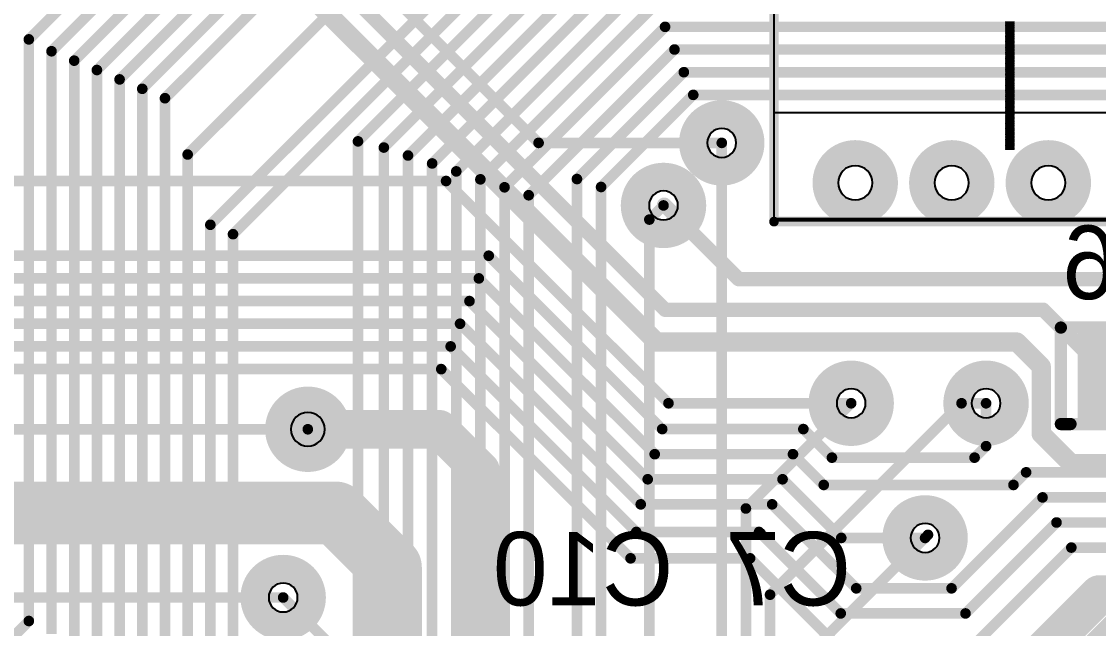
# Model space of a CAD drawing. Extents: x 0.11 to 5.41, y 1.37 to 6.94.
# Drawn here: x 2.863 to 3.742, y 5.581 to 6.076 of the extents above; entities that cross this region are included whole.
import ezdxf

# ---------------------------------------------------------------- set-up
doc = ezdxf.new("R2010")
doc.units = 0
doc.layers.get('0').update_dxf_attribs({"linetype": 'CONTINUOUS'})
for name, color, linetype in [('BOTTOMLAYER', 5, 'CONTINUOUS'), ('BOTTOMOVERLAY', 54, 'CONTINUOUS'), ('BOTTOMPASTE', 16, 'CONTINUOUS'), ('BOTTOMSOLDER', 6, 'CONTINUOUS'), ('DRILLDRAWING', 1, 'CONTINUOUS'), ('MECHANICAL1', 6, 'CONTINUOUS'), ('MULTILAYER', 9, 'CONTINUOUS'), ('TOPLAYER', 1, 'CONTINUOUS'), ('TOPOVERLAY', 2, 'CONTINUOUS'), ('TOPSOLDER', 216, 'CONTINUOUS')]:
    doc.layers.add(name, color=color, linetype=linetype)

# ---------------------------------------------------------------- blocks, each defined once
blk = doc.blocks.new('TO_252_11')
at = {"layer": 'MECHANICAL1', "const_width": 0.00787}
for points in [[(0.37795, 0.57035), (-0.38189, 0.57035)], [(0.37795, 0.57035), (0.37795, -0.16783)]]:
    blk.add_lwpolyline(points, dxfattribs=at)
at = {"layer": 'MECHANICAL1', "const_width": 0.00394}
blk.add_lwpolyline([(0.37598, 0.57035, 1), (0.37992, 0.57035, 1)], format="xyb", close=True, dxfattribs=at)
blk.add_lwpolyline([(0.37598, 0.57035, 1), (0.37992, 0.57035, 1)], format="xyb", close=True, dxfattribs=at)
blk = doc.blocks.new('0805__2012__P_______B_59')
at = {"layer": 'BOTTOMLAYER'}
for points, const_width in [([(-0.00787, 0.02559), (-0.00787, -0.02559)], 0.01575), ([(0.00787, 0.02559), (0.00787, -0.02559)], 0.01575), ([(0.05512, 0.02559), (0.05512, -0.02559)], 0.01575), ([(0.07087, 0.02559), (0.07087, -0.02559)], 0.01575), ([(-0.01575, 0.0128), (0.01575, 0.0128)], 0.02559), ([(0.04724, 0.0128), (0.07874, 0.0128)], 0.02559), ([(-0.01575, -0.0128), (0.01575, -0.0128)], 0.02559), ([(0.04724, -0.0128), (0.07874, -0.0128)], 0.02559)]:
    blk.add_lwpolyline(points, dxfattribs=dict(at, const_width=const_width))
at = {"layer": 'BOTTOMLAYER', "const_width": 0.01575}
for points in [[(-0.00787, 0, 1), (0.00787, 0, 1)], [(0.05512, 0, 1), (0.07087, 0, 1)]]:
    blk.add_lwpolyline(points, format="xyb", close=True, dxfattribs=at)
at = {"layer": 'BOTTOMOVERLAY', "const_width": 0.01}
for points in [[(-0.03937, 0.03937), (0.09843, 0.03937)], [(-0.03937, -0.03937), (-0.03937, 0.03937)], [(0.09843, -0.03937), (0.09843, 0.03937)], [(-0.03937, -0.03937), (0.09843, -0.03937)], [(-0.03937, -0.03937), (-0.0315, -0.03937)]]:
    blk.add_lwpolyline(points, dxfattribs=at)
at = {"layer": 'BOTTOMOVERLAY', "const_width": 0.005}
for points in [[(-0.04187, 0.03937, 1), (-0.03687, 0.03937, 1)], [(-0.04187, 0.03937, 1), (-0.03687, 0.03937, 1)], [(0.09593, 0.03937, 1), (0.10093, 0.03937, 1)], [(0.09593, 0.03937, 1), (0.10093, 0.03937, 1)], [(-0.04187, -0.03937, 1), (-0.03687, -0.03937, 1)], [(-0.04187, -0.03937, 1), (-0.03687, -0.03937, 1)], [(-0.04187, -0.03937, 1), (-0.03687, -0.03937, 1)], [(-0.034, -0.03937, 1), (-0.029, -0.03937, 1)], [(0.09593, -0.03937, 1), (0.10093, -0.03937, 1)], [(0.09593, -0.03937, 1), (0.10093, -0.03937, 1)]]:
    blk.add_lwpolyline(points, format="xyb", close=True, dxfattribs=at)
at = {"layer": 'BOTTOMPASTE'}
for points, const_width in [([(-0.00787, 0.02559), (-0.00787, -0.02559)], 0.01575), ([(0.00787, 0.02559), (0.00787, -0.02559)], 0.01575), ([(0.05512, 0.02559), (0.05512, -0.02559)], 0.01575), ([(0.07087, 0.02559), (0.07087, -0.02559)], 0.01575), ([(-0.01575, 0.0128), (0.01575, 0.0128)], 0.02559), ([(0.04724, 0.0128), (0.07874, 0.0128)], 0.02559), ([(-0.01575, -0.0128), (0.01575, -0.0128)], 0.02559), ([(0.04724, -0.0128), (0.07874, -0.0128)], 0.02559)]:
    blk.add_lwpolyline(points, dxfattribs=dict(at, const_width=const_width))
at = {"layer": 'BOTTOMPASTE', "const_width": 0.01575}
for points in [[(-0.00787, 0, 1), (0.00787, 0, 1)], [(0.05512, 0, 1), (0.07087, 0, 1)]]:
    blk.add_lwpolyline(points, format="xyb", close=True, dxfattribs=at)
at = {"layer": 'BOTTOMSOLDER'}
for points, const_width in [([(-0.0128, 0.03543), (-0.0128, -0.03543)], 0.02559), ([(0.0128, 0.03543), (0.0128, -0.03543)], 0.02559), ([(0.0502, 0.03543), (0.0502, -0.03543)], 0.02559), ([(0.07579, 0.03543), (0.07579, -0.03543)], 0.02559), ([(-0.02559, 0.01772), (0.02559, 0.01772)], 0.03543), ([(0.0374, 0.01772), (0.08858, 0.01772)], 0.03543), ([(-0.02559, -0.01772), (0.02559, -0.01772)], 0.03543), ([(0.0374, -0.01772), (0.08858, -0.01772)], 0.03543)]:
    blk.add_lwpolyline(points, dxfattribs=dict(at, const_width=const_width))
at = {"layer": 'BOTTOMSOLDER', "const_width": 0.02559}
for points in [[(-0.0128, 0, 1), (0.0128, 0, 1)], [(0.0502, 0, 1), (0.07579, 0, 1)]]:
    blk.add_lwpolyline(points, format="xyb", close=True, dxfattribs=at)

msp = doc.modelspace()

# ---------------------------------------------------------------- linework, layer by layer
at = {"layer": 'BOTTOMLAYER'}
for p, q in [((3.47705, 5.9139), (3.47705, 6.65209)), ((4.01563, 5.9139), (3.47705, 5.9139))]:
    msp.add_line(p, q, dxfattribs=at)
for points, const_width in [([(3.04697, 6.21555), (3.28504, 5.97747)], 0.00866), ([(3.06884, 6.16075), (3.38829, 5.8413)], 0.01181), ([(3.08472, 6.11146), (3.38122, 5.81496)], 0.01575), ([(3.28504, 5.97747), (3.43444, 5.97747)], 0.00866), ([(2.685, 5.94638), (3.20959, 5.94638)], 0.00866), ([(3.20959, 5.94638), (3.39097, 5.765)], 0.00866), ([(3.3875, 5.92699), (3.44819, 5.8663)], 0.01181), ([(2.77352, 5.88539), (3.24441, 5.88539)], 0.00866), ([(3.24441, 5.88539), (3.38587, 5.74394)], 0.00866), ([(2.78118, 5.86689), (3.23633, 5.86689)], 0.00866), ([(3.23633, 5.86689), (3.37975, 5.72346)], 0.00866), ([(3.44819, 5.8663), (3.77941, 5.8663)], 0.01181), ([(2.83312, 5.84839), (3.22866, 5.84839)], 0.00866), ([(3.22866, 5.84839), (3.37406, 5.70299)], 0.00866), ([(3.38829, 5.8413), (3.6965, 5.8413)], 0.01181), ([(3.6965, 5.8413), (3.75039, 5.7874)], 0.01181), ([(2.84079, 5.82988), (3.221, 5.82988)], 0.00866), ([(3.221, 5.82988), (3.36836, 5.68252)], 0.00866), ([(2.84845, 5.81138), (3.21333, 5.81138)], 0.00866), ([(3.21333, 5.81138), (3.36471, 5.66)], 0.00866), ([(3.38122, 5.81496), (3.67504, 5.81496)], 0.01575), ([(3.67504, 5.81496), (3.695, 5.795)], 0.01575), ([(2.85611, 5.79287), (3.20567, 5.79287)], 0.00866), ([(3.20567, 5.79287), (3.36008, 5.63846)], 0.00866), ([(3.695, 5.74004), (3.695, 5.795)], 0.01575), ([(3.39097, 5.765), (3.54, 5.765)], 0.00866), ([(3.65, 5.73), (3.65, 5.765)], 0.00866), ([(3.09684, 5.74379), (3.20397, 5.74379)], 0.0315), ([(3.20397, 5.74379), (3.23768, 5.71008)], 0.0315), ([(2.8332, 5.74379), (3.09684, 5.74379)], 0.00866), ([(3.38587, 5.74394), (3.50099, 5.74394)], 0.00866), ([(3.50099, 5.74394), (3.5243, 5.72063)], 0.00866), ([(3.695, 5.74004), (3.71933, 5.71571)], 0.01575), ([(3.37975, 5.72346), (3.49251, 5.72346)], 0.00866), ([(3.49251, 5.72346), (3.51763, 5.69835)], 0.00866), ([(3.64063, 5.72063), (3.65, 5.73)], 0.00866), ([(3.23768, 5.5663), (3.23768, 5.71008)], 0.0315), ([(3.5243, 5.72063), (3.64063, 5.72063)], 0.00866), ([(3.71933, 5.71571), (4.10732, 5.71571)], 0.01575), ([(3.67236, 5.69835), (3.68268, 5.70866)], 0.00866), ([(3.68268, 5.70866), (4.12574, 5.70866)], 0.00866), ([(2.82362, 5.67551), (3.11984, 5.67551)], 0.05118), ([(3.11984, 5.67551), (3.16425, 5.6311)], 0.05118), ([(3.37406, 5.70299), (3.48403, 5.70299)], 0.00866), ([(3.48403, 5.70299), (3.53191, 5.65512)], 0.00866), ([(3.51763, 5.69835), (3.67236, 5.69835)], 0.00866), ([(3.62185, 5.61398), (3.69606, 5.68819)], 0.00866), ([(3.69606, 5.68819), (4.03932, 5.68819)], 0.00866), ([(3.36836, 5.68252), (3.47555, 5.68252)], 0.00866), ([(3.47555, 5.68252), (3.54409, 5.61398)], 0.00866), ([(3.63323, 5.5935), (3.70744, 5.66772)], 0.00866), ([(3.70744, 5.66772), (4.03084, 5.66772)], 0.00866), ([(3.16425, 5.35028), (3.16425, 5.6311)], 0.05118), ([(3.36471, 5.66), (3.46484, 5.66)], 0.00866), ([(3.46484, 5.66), (3.46591, 5.65894)], 0.00866), ([(3.46591, 5.65894), (3.46604, 5.65894)], 0.00866), ([(3.46604, 5.65894), (3.53147, 5.5935)], 0.00866), ([(3.53191, 5.65512), (3.60028, 5.65512)], 0.00866), ([(3.63962, 5.56732), (3.71954, 5.64724)], 0.00866), ([(3.71954, 5.64724), (4.00378, 5.64724)], 0.00866), ([(3.36008, 5.63846), (3.45756, 5.63846)], 0.00866), ([(3.45756, 5.63846), (3.5287, 5.56732)], 0.00866), ([(3.66346, 5.53), (3.74242, 5.60895)], 0.0315), ([(3.74242, 5.60895), (3.79802, 5.60895)], 0.0315), ([(3.54409, 5.61398), (3.62185, 5.61398)], 0.00866), ([(2.82512, 5.6065), (3.07673, 5.6065)], 0.00866), ([(3.53147, 5.5935), (3.63323, 5.5935)], 0.00866), ([(3.23768, 5.5663), (3.27398, 5.53)], 0.0315)]:
    msp.add_lwpolyline(points, dxfattribs=dict(at, const_width=const_width))
for points, const_width in [([(3.41604, 5.97747, 1), (3.45285, 5.97747, 1)], 0.01319), ([(3.28288, 5.97747, 1), (3.28721, 5.97747, 1)], 0.00433), ([(3.28288, 5.97747, 1), (3.28721, 5.97747, 1)], 0.00433), ([(3.43228, 5.97747, 1), (3.43661, 5.97747, 1)], 0.00433), ([(3.52381, 5.94488, 1), (3.56281, 5.94488, 1)], 0.011), ([(3.60255, 5.94488, 1), (3.64155, 5.94488, 1)], 0.011), ([(3.68129, 5.94488, 1), (3.72029, 5.94488, 1)], 0.011), ([(3.20743, 5.94638, 1), (3.21176, 5.94638, 1)], 0.00433), ([(3.20743, 5.94638, 1), (3.21176, 5.94638, 1)], 0.00433), ([(3.36852, 5.92642, 1), (3.40533, 5.92642, 1)], 0.01319), ([(3.38455, 5.92699, 1), (3.39045, 5.92699, 1)], 0.00591), ([(3.24224, 5.88539, 1), (3.24657, 5.88539, 1)], 0.00433), ([(3.24224, 5.88539, 1), (3.24657, 5.88539, 1)], 0.00433), ([(3.23416, 5.86689, 1), (3.23849, 5.86689, 1)], 0.00433), ([(3.23416, 5.86689, 1), (3.23849, 5.86689, 1)], 0.00433), ([(3.44524, 5.8663, 1), (3.45114, 5.8663, 1)], 0.00591), ([(3.44524, 5.8663, 1), (3.45114, 5.8663, 1)], 0.00591), ([(3.2265, 5.84839, 1), (3.23083, 5.84839, 1)], 0.00433), ([(3.2265, 5.84839, 1), (3.23083, 5.84839, 1)], 0.00433), ([(3.38534, 5.8413, 1), (3.39124, 5.8413, 1)], 0.00591), ([(3.38534, 5.8413, 1), (3.39124, 5.8413, 1)], 0.00591), ([(3.69354, 5.8413, 1), (3.69945, 5.8413, 1)], 0.00591), ([(3.69354, 5.8413, 1), (3.69945, 5.8413, 1)], 0.00591), ([(3.21883, 5.82988, 1), (3.22316, 5.82988, 1)], 0.00433), ([(3.21883, 5.82988, 1), (3.22316, 5.82988, 1)], 0.00433), ([(3.21117, 5.81138, 1), (3.2155, 5.81138, 1)], 0.00433), ([(3.21117, 5.81138, 1), (3.2155, 5.81138, 1)], 0.00433), ([(3.37728, 5.81496, 1), (3.38516, 5.81496, 1)], 0.00787), ([(3.37728, 5.81496, 1), (3.38516, 5.81496, 1)], 0.00787), ([(3.6711, 5.81496, 1), (3.67898, 5.81496, 1)], 0.00787), ([(3.6711, 5.81496, 1), (3.67898, 5.81496, 1)], 0.00787), ([(3.2035, 5.79287, 1), (3.20783, 5.79287, 1)], 0.00433), ([(3.2035, 5.79287, 1), (3.20783, 5.79287, 1)], 0.00433), ([(3.69106, 5.795, 1), (3.69894, 5.795, 1)], 0.00787), ([(3.69106, 5.795, 1), (3.69894, 5.795, 1)], 0.00787), ([(3.52159, 5.765, 1), (3.55841, 5.765, 1)], 0.01319), ([(3.63159, 5.765, 1), (3.66841, 5.765, 1)], 0.01319), ([(3.07745, 5.74379, 1), (3.11623, 5.74379, 1)], 0.01122), ([(3.38881, 5.765, 1), (3.39314, 5.765, 1)], 0.00433), ([(3.38881, 5.765, 1), (3.39314, 5.765, 1)], 0.00433), ([(3.53783, 5.765, 1), (3.54217, 5.765, 1)], 0.00433), ([(3.64783, 5.765, 1), (3.65217, 5.765, 1)], 0.00433), ([(3.08897, 5.74379, 1), (3.10472, 5.74379, 1)], 0.01575), ([(3.1961, 5.74379, 1), (3.21184, 5.74379, 1)], 0.01575), ([(3.1961, 5.74379, 1), (3.21184, 5.74379, 1)], 0.01575), ([(3.09468, 5.74379, 1), (3.09901, 5.74379, 1)], 0.00433), ([(3.3837, 5.74394, 1), (3.38803, 5.74394, 1)], 0.00433), ([(3.3837, 5.74394, 1), (3.38803, 5.74394, 1)], 0.00433), ([(3.49883, 5.74394, 1), (3.50316, 5.74394, 1)], 0.00433), ([(3.49883, 5.74394, 1), (3.50316, 5.74394, 1)], 0.00433), ([(3.69106, 5.74004, 1), (3.69894, 5.74004, 1)], 0.00787), ([(3.69106, 5.74004, 1), (3.69894, 5.74004, 1)], 0.00787), ([(3.37759, 5.72346, 1), (3.38192, 5.72346, 1)], 0.00433), ([(3.37759, 5.72346, 1), (3.38192, 5.72346, 1)], 0.00433), ([(3.49035, 5.72346, 1), (3.49468, 5.72346, 1)], 0.00433), ([(3.49035, 5.72346, 1), (3.49468, 5.72346, 1)], 0.00433), ([(3.64783, 5.73, 1), (3.65217, 5.73, 1)], 0.00433), ([(3.64783, 5.73, 1), (3.65217, 5.73, 1)], 0.00433), ([(3.2298, 5.71008, 1), (3.24555, 5.71008, 1)], 0.01575), ([(3.2298, 5.71008, 1), (3.24555, 5.71008, 1)], 0.01575), ([(3.52213, 5.72063, 1), (3.52646, 5.72063, 1)], 0.00433), ([(3.52213, 5.72063, 1), (3.52646, 5.72063, 1)], 0.00433), ([(3.63846, 5.72063, 1), (3.6428, 5.72063, 1)], 0.00433), ([(3.63846, 5.72063, 1), (3.6428, 5.72063, 1)], 0.00433), ([(3.71539, 5.71571, 1), (3.72327, 5.71571, 1)], 0.00787), ([(3.71539, 5.71571, 1), (3.72327, 5.71571, 1)], 0.00787), ([(3.68051, 5.70866, 1), (3.68484, 5.70866, 1)], 0.00433), ([(3.68051, 5.70866, 1), (3.68484, 5.70866, 1)], 0.00433), ([(3.10705, 5.67551, 1), (3.13264, 5.67551, 1)], 0.02559), ([(3.10705, 5.67551, 1), (3.13264, 5.67551, 1)], 0.02559), ([(3.37189, 5.70299, 1), (3.37622, 5.70299, 1)], 0.00433), ([(3.37189, 5.70299, 1), (3.37622, 5.70299, 1)], 0.00433), ([(3.48187, 5.70299, 1), (3.4862, 5.70299, 1)], 0.00433), ([(3.48187, 5.70299, 1), (3.4862, 5.70299, 1)], 0.00433), ([(3.51546, 5.69835, 1), (3.51979, 5.69835, 1)], 0.00433), ([(3.51546, 5.69835, 1), (3.51979, 5.69835, 1)], 0.00433), ([(3.6702, 5.69835, 1), (3.67453, 5.69835, 1)], 0.00433), ([(3.6702, 5.69835, 1), (3.67453, 5.69835, 1)], 0.00433), ([(3.6939, 5.68819, 1), (3.69823, 5.68819, 1)], 0.00433), ([(3.6939, 5.68819, 1), (3.69823, 5.68819, 1)], 0.00433), ([(3.3662, 5.68252, 1), (3.37053, 5.68252, 1)], 0.00433), ([(3.3662, 5.68252, 1), (3.37053, 5.68252, 1)], 0.00433), ([(3.47339, 5.68252, 1), (3.47772, 5.68252, 1)], 0.00433), ([(3.47339, 5.68252, 1), (3.47772, 5.68252, 1)], 0.00433), ([(3.58187, 5.65512, 1), (3.61868, 5.65512, 1)], 0.01319), ([(3.70528, 5.66772, 1), (3.70961, 5.66772, 1)], 0.00433), ([(3.70528, 5.66772, 1), (3.70961, 5.66772, 1)], 0.00433), ([(3.15146, 5.6311, 1), (3.17705, 5.6311, 1)], 0.02559), ([(3.15146, 5.6311, 1), (3.17705, 5.6311, 1)], 0.02559), ([(3.36255, 5.66, 1), (3.36688, 5.66, 1)], 0.00433), ([(3.36255, 5.66, 1), (3.36688, 5.66, 1)], 0.00433), ([(3.46268, 5.66, 1), (3.46701, 5.66, 1)], 0.00433), ([(3.46268, 5.66, 1), (3.46701, 5.66, 1)], 0.00433), ([(3.46374, 5.65894, 1), (3.46807, 5.65894, 1)], 0.00433), ([(3.46374, 5.65894, 1), (3.46807, 5.65894, 1)], 0.00433), ([(3.46387, 5.65894, 1), (3.4682, 5.65894, 1)], 0.00433), ([(3.46387, 5.65894, 1), (3.4682, 5.65894, 1)], 0.00433), ([(3.52974, 5.65512, 1), (3.53407, 5.65512, 1)], 0.00433), ([(3.52974, 5.65512, 1), (3.53407, 5.65512, 1)], 0.00433), ([(3.59811, 5.65512, 1), (3.60244, 5.65512, 1)], 0.00433), ([(3.71738, 5.64724, 1), (3.72171, 5.64724, 1)], 0.00433), ([(3.71738, 5.64724, 1), (3.72171, 5.64724, 1)], 0.00433), ([(3.35791, 5.63846, 1), (3.36224, 5.63846, 1)], 0.00433), ([(3.35791, 5.63846, 1), (3.36224, 5.63846, 1)], 0.00433), ([(3.45539, 5.63846, 1), (3.45972, 5.63846, 1)], 0.00433), ([(3.45539, 5.63846, 1), (3.45972, 5.63846, 1)], 0.00433), ([(3.05833, 5.6065, 1), (3.09514, 5.6065, 1)], 0.01319), ([(3.73454, 5.60895, 1), (3.75029, 5.60895, 1)], 0.01575), ([(3.73454, 5.60895, 1), (3.75029, 5.60895, 1)], 0.01575), ([(3.54193, 5.61398, 1), (3.54626, 5.61398, 1)], 0.00433), ([(3.54193, 5.61398, 1), (3.54626, 5.61398, 1)], 0.00433), ([(3.61969, 5.61398, 1), (3.62402, 5.61398, 1)], 0.00433), ([(3.61969, 5.61398, 1), (3.62402, 5.61398, 1)], 0.00433), ([(3.07457, 5.6065, 1), (3.0789, 5.6065, 1)], 0.00433), ([(3.52931, 5.5935, 1), (3.53364, 5.5935, 1)], 0.00433), ([(3.52931, 5.5935, 1), (3.53364, 5.5935, 1)], 0.00433), ([(3.63106, 5.5935, 1), (3.63539, 5.5935, 1)], 0.00433), ([(3.63106, 5.5935, 1), (3.63539, 5.5935, 1)], 0.00433), ([(3.2298, 5.5663, 1), (3.24555, 5.5663, 1)], 0.01575), ([(3.2298, 5.5663, 1), (3.24555, 5.5663, 1)], 0.01575)]:
    msp.add_lwpolyline(points, format="xyb", close=True, dxfattribs=dict(at, const_width=const_width))
at = {"layer": 'BOTTOMSOLDER'}
for points, const_width in [([(3.41112, 5.97747, 1), (3.45777, 5.97747, 1)], 0.02303), ([(3.51889, 5.94488, 1), (3.56773, 5.94488, 1)], 0.02084), ([(3.59763, 5.94488, 1), (3.64647, 5.94488, 1)], 0.02084), ([(3.67637, 5.94488, 1), (3.72521, 5.94488, 1)], 0.02084), ([(3.3636, 5.92642, 1), (3.41026, 5.92642, 1)], 0.02303), ([(3.51667, 5.765, 1), (3.56333, 5.765, 1)], 0.02303), ([(3.62667, 5.765, 1), (3.67333, 5.765, 1)], 0.02303), ([(3.07253, 5.74379, 1), (3.12116, 5.74379, 1)], 0.02106), ([(3.57695, 5.65512, 1), (3.6236, 5.65512, 1)], 0.02303), ([(3.05341, 5.6065, 1), (3.10006, 5.6065, 1)], 0.02303)]:
    msp.add_lwpolyline(points, format="xyb", close=True, dxfattribs=dict(at, const_width=const_width))
at = {"layer": 'DRILLDRAWING'}
for points in [[(3.42263, 5.97747, 1), (3.44625, 5.97747, 1)], [(3.52931, 5.94488, 1), (3.55731, 5.94488, 1)], [(3.60805, 5.94488, 1), (3.63605, 5.94488, 1)], [(3.68679, 5.94488, 1), (3.71479, 5.94488, 1)], [(3.37512, 5.92642, 1), (3.39874, 5.92642, 1)], [(3.52819, 5.765, 1), (3.55181, 5.765, 1)], [(3.63819, 5.765, 1), (3.66181, 5.765, 1)], [(3.08306, 5.74379, 1), (3.11062, 5.74379, 1)], [(3.58846, 5.65512, 1), (3.61209, 5.65512, 1)], [(3.06492, 5.6065, 1), (3.08854, 5.6065, 1)]]:
    msp.add_lwpolyline(points, format="xyb", close=True, dxfattribs=at)
at = {"layer": 'MULTILAYER'}
for points, const_width in [([(3.41604, 5.97747, 1), (3.45285, 5.97747, 1)], 0.01319), ([(3.52381, 5.94488, 1), (3.56281, 5.94488, 1)], 0.011), ([(3.60255, 5.94488, 1), (3.64155, 5.94488, 1)], 0.011), ([(3.68129, 5.94488, 1), (3.72029, 5.94488, 1)], 0.011), ([(3.36852, 5.92642, 1), (3.40533, 5.92642, 1)], 0.01319), ([(3.52159, 5.765, 1), (3.55841, 5.765, 1)], 0.01319), ([(3.63159, 5.765, 1), (3.66841, 5.765, 1)], 0.01319), ([(3.07745, 5.74379, 1), (3.11623, 5.74379, 1)], 0.01122), ([(3.58187, 5.65512, 1), (3.61868, 5.65512, 1)], 0.01319), ([(3.05833, 5.6065, 1), (3.09514, 5.6065, 1)], 0.01319)]:
    msp.add_lwpolyline(points, format="xyb", close=True, dxfattribs=dict(at, const_width=const_width))
at = {"layer": 'TOPLAYER'}
for p, q in [((3.47705, 5.91551), (3.47705, 6.0022)), ((3.47705, 6.0022), (4.23689, 6.0022)), ((4.23528, 5.91551), (3.47705, 5.91551))]:
    msp.add_line(p, q, dxfattribs=at)
for points, const_width in [([(2.8878, 6.05224), (3.16677, 6.33121)], 0.00866), ([(2.9063, 6.04458), (3.17443, 6.31271)], 0.00866), ([(2.9248, 6.03691), (3.18209, 6.29421)], 0.00866), ([(2.94331, 6.02925), (3.18976, 6.2757)], 0.00866), ([(2.96181, 6.02159), (3.19742, 6.2572)], 0.00866), ([(2.98031, 6.01392), (3.20509, 6.23869)], 0.00866), ([(3.01732, 5.91063), (3.32688, 6.22019)], 0.00866), ([(3.03583, 5.90297), (3.33455, 6.20169)], 0.00866), ([(2.99882, 5.96799), (3.22071, 6.18988)], 0.00866), ([(3.13776, 5.97873), (3.34221, 6.18318)], 0.00866), ([(3.15885, 5.97365), (3.34988, 6.16468)], 0.00866), ([(3.17854, 5.96717), (3.35754, 6.14618)], 0.00866), ([(3.19822, 5.96069), (3.36521, 6.12767)], 0.00866), ([(2.86929, 6.06193), (2.92169, 6.11433)], 0.00866), ([(3.21791, 5.9542), (3.37287, 6.10917)], 0.00866), ([(3.23759, 5.94772), (3.38054, 6.09066)], 0.00866), ([(3.25728, 5.94124), (3.3882, 6.07216)], 0.00866), ([(3.3882, 6.07216), (4.68489, 6.07216)], 0.00866), ([(2.86929, 5.58732), (2.86929, 6.06193)], 0.00866), ([(2.8878, 5.57665), (2.8878, 6.05224)], 0.00866), ([(3.27696, 5.93475), (3.39586, 6.05366)], 0.00866), ([(3.39586, 6.05366), (4.67722, 6.05366)], 0.00866), ([(2.9063, 5.56899), (2.9063, 6.04458)], 0.00866), ([(2.9248, 5.56132), (2.9248, 6.03691)], 0.00866), ([(3.31633, 5.94796), (3.40353, 6.03515)], 0.00866), ([(3.40353, 6.03515), (4.66956, 6.03515)], 0.00866), ([(2.94331, 5.55366), (2.94331, 6.02925)], 0.00866), ([(2.96181, 5.546), (2.96181, 6.02159)], 0.00866), ([(2.98031, 5.53833), (2.98031, 6.01392)], 0.00866), ([(3.33602, 5.94147), (3.41119, 6.01665)], 0.00866), ([(3.41119, 6.01665), (4.6619, 6.01665)], 0.00866), ([(3.13776, 5.49197), (3.13776, 5.97873)], 0.00866), ([(3.43444, 5.47814), (3.43444, 5.97747)], 0.00866), ([(3.15885, 5.47814), (3.15885, 5.97365)], 0.00866), ([(2.99882, 5.53067), (2.99882, 5.96799)], 0.00866), ([(3.17854, 5.47814), (3.17854, 5.96717)], 0.00866), ([(3.19822, 5.47814), (3.19822, 5.96069)], 0.00866), ([(3.21791, 5.47814), (3.21791, 5.9542)], 0.00866), ([(3.23759, 5.47814), (3.23759, 5.94772)], 0.00866), ([(3.31633, 5.47814), (3.31633, 5.94796)], 0.00866), ([(3.25728, 5.47814), (3.25728, 5.94124)], 0.00866), ([(3.27696, 5.47814), (3.27696, 5.93475)], 0.00866), ([(3.33602, 5.47814), (3.33602, 5.94147)], 0.00866), ([(3.37539, 5.91488), (3.38693, 5.92642)], 0.00866), ([(3.01732, 5.523), (3.01732, 5.91063)], 0.00866), ([(3.37539, 5.47814), (3.37539, 5.91488)], 0.00866), ([(3.03583, 5.51534), (3.03583, 5.90297)], 0.00866), ([(3.45413, 5.67913), (3.54, 5.765)], 0.00866), ([(3.47381, 5.60881), (3.63, 5.765)], 0.00866), ([(3.63, 5.765), (3.65, 5.765)], 0.00866), ([(3.45413, 5.47814), (3.45413, 5.67913)], 0.00866), ([(3.4935, 5.5485), (3.60266, 5.65766)], 0.00866), ([(3.47381, 5.47814), (3.47381, 5.60881)], 0.00866), ([(3.07673, 5.6065), (3.11705, 5.56618)], 0.00866), ([(3.71, 5.51709), (3.77165, 5.57874)], 0.05118), ([(2.73882, 5.45685), (2.86929, 5.58732)], 0.00866)]:
    msp.add_lwpolyline(points, dxfattribs=dict(at, const_width=const_width))
for points, const_width in [([(3.38603, 6.07216, 1), (3.39037, 6.07216, 1)], 0.00433), ([(3.38603, 6.07216, 1), (3.39037, 6.07216, 1)], 0.00433), ([(2.86713, 6.06193, 1), (2.87146, 6.06193, 1)], 0.00433), ([(2.86713, 6.06193, 1), (2.87146, 6.06193, 1)], 0.00433), ([(2.88563, 6.05224, 1), (2.88996, 6.05224, 1)], 0.00433), ([(2.88563, 6.05224, 1), (2.88996, 6.05224, 1)], 0.00433), ([(3.3937, 6.05366, 1), (3.39803, 6.05366, 1)], 0.00433), ([(3.3937, 6.05366, 1), (3.39803, 6.05366, 1)], 0.00433), ([(2.90413, 6.04458, 1), (2.90846, 6.04458, 1)], 0.00433), ([(2.90413, 6.04458, 1), (2.90846, 6.04458, 1)], 0.00433), ([(2.92264, 6.03691, 1), (2.92697, 6.03691, 1)], 0.00433), ([(2.92264, 6.03691, 1), (2.92697, 6.03691, 1)], 0.00433), ([(3.40136, 6.03515, 1), (3.40569, 6.03515, 1)], 0.00433), ([(3.40136, 6.03515, 1), (3.40569, 6.03515, 1)], 0.00433), ([(2.94114, 6.02925, 1), (2.94547, 6.02925, 1)], 0.00433), ([(2.94114, 6.02925, 1), (2.94547, 6.02925, 1)], 0.00433), ([(2.95965, 6.02159, 1), (2.96398, 6.02159, 1)], 0.00433), ([(2.95965, 6.02159, 1), (2.96398, 6.02159, 1)], 0.00433), ([(2.97815, 6.01392, 1), (2.98248, 6.01392, 1)], 0.00433), ([(2.97815, 6.01392, 1), (2.98248, 6.01392, 1)], 0.00433), ([(3.40903, 6.01665, 1), (3.41336, 6.01665, 1)], 0.00433), ([(3.40903, 6.01665, 1), (3.41336, 6.01665, 1)], 0.00433), ([(3.41604, 5.97747, 1), (3.45285, 5.97747, 1)], 0.01319), ([(3.13559, 5.97873, 1), (3.13992, 5.97873, 1)], 0.00433), ([(3.13559, 5.97873, 1), (3.13992, 5.97873, 1)], 0.00433), ([(3.43228, 5.97747, 1), (3.43661, 5.97747, 1)], 0.00433), ([(3.15669, 5.97365, 1), (3.16102, 5.97365, 1)], 0.00433), ([(3.15669, 5.97365, 1), (3.16102, 5.97365, 1)], 0.00433), ([(2.99665, 5.96799, 1), (3.00098, 5.96799, 1)], 0.00433), ([(2.99665, 5.96799, 1), (3.00098, 5.96799, 1)], 0.00433), ([(3.17637, 5.96717, 1), (3.1807, 5.96717, 1)], 0.00433), ([(3.17637, 5.96717, 1), (3.1807, 5.96717, 1)], 0.00433), ([(3.19606, 5.96069, 1), (3.20039, 5.96069, 1)], 0.00433), ([(3.19606, 5.96069, 1), (3.20039, 5.96069, 1)], 0.00433), ([(3.52381, 5.94488, 1), (3.56281, 5.94488, 1)], 0.011), ([(3.60255, 5.94488, 1), (3.64155, 5.94488, 1)], 0.011), ([(3.68129, 5.94488, 1), (3.72029, 5.94488, 1)], 0.011), ([(3.21574, 5.9542, 1), (3.22007, 5.9542, 1)], 0.00433), ([(3.21574, 5.9542, 1), (3.22007, 5.9542, 1)], 0.00433), ([(3.23543, 5.94772, 1), (3.23976, 5.94772, 1)], 0.00433), ([(3.23543, 5.94772, 1), (3.23976, 5.94772, 1)], 0.00433), ([(3.31417, 5.94796, 1), (3.3185, 5.94796, 1)], 0.00433), ([(3.31417, 5.94796, 1), (3.3185, 5.94796, 1)], 0.00433), ([(3.36852, 5.92642, 1), (3.40533, 5.92642, 1)], 0.01319), ([(3.25511, 5.94124, 1), (3.25944, 5.94124, 1)], 0.00433), ([(3.25511, 5.94124, 1), (3.25944, 5.94124, 1)], 0.00433), ([(3.2748, 5.93475, 1), (3.27913, 5.93475, 1)], 0.00433), ([(3.2748, 5.93475, 1), (3.27913, 5.93475, 1)], 0.00433), ([(3.33385, 5.94147, 1), (3.33818, 5.94147, 1)], 0.00433), ([(3.33385, 5.94147, 1), (3.33818, 5.94147, 1)], 0.00433), ([(3.38476, 5.92642, 1), (3.38909, 5.92642, 1)], 0.00433), ([(3.01516, 5.91063, 1), (3.01949, 5.91063, 1)], 0.00433), ([(3.01516, 5.91063, 1), (3.01949, 5.91063, 1)], 0.00433), ([(3.37322, 5.91488, 1), (3.37755, 5.91488, 1)], 0.00433), ([(3.37322, 5.91488, 1), (3.37755, 5.91488, 1)], 0.00433), ([(3.03366, 5.90297, 1), (3.03799, 5.90297, 1)], 0.00433), ([(3.03366, 5.90297, 1), (3.03799, 5.90297, 1)], 0.00433), ([(3.52159, 5.765, 1), (3.55841, 5.765, 1)], 0.01319), ([(3.63159, 5.765, 1), (3.66841, 5.765, 1)], 0.01319), ([(3.07745, 5.74379, 1), (3.11623, 5.74379, 1)], 0.01122), ([(3.53783, 5.765, 1), (3.54217, 5.765, 1)], 0.00433), ([(3.62783, 5.765, 1), (3.63217, 5.765, 1)], 0.00433), ([(3.62783, 5.765, 1), (3.63217, 5.765, 1)], 0.00433), ([(3.64783, 5.765, 1), (3.65217, 5.765, 1)], 0.00433), ([(3.45196, 5.67913, 1), (3.45629, 5.67913, 1)], 0.00433), ([(3.45196, 5.67913, 1), (3.45629, 5.67913, 1)], 0.00433), ([(3.58187, 5.65512, 1), (3.61868, 5.65512, 1)], 0.01319), ([(3.60049, 5.65766, 1), (3.60482, 5.65766, 1)], 0.00433), ([(3.05833, 5.6065, 1), (3.09514, 5.6065, 1)], 0.01319), ([(3.47165, 5.60881, 1), (3.47598, 5.60881, 1)], 0.00433), ([(3.47165, 5.60881, 1), (3.47598, 5.60881, 1)], 0.00433), ([(3.07457, 5.6065, 1), (3.0789, 5.6065, 1)], 0.00433), ([(2.86713, 5.58732, 1), (2.87146, 5.58732, 1)], 0.00433), ([(2.86713, 5.58732, 1), (2.87146, 5.58732, 1)], 0.00433)]:
    msp.add_lwpolyline(points, format="xyb", close=True, dxfattribs=dict(at, const_width=const_width))
at = {"layer": 'TOPOVERLAY', "const_width": 0.001}
for points in [[(3.66594, 6.07627), (3.67294, 6.07627)], [(3.66594, 6.07527), (3.67294, 6.07527)], [(3.66594, 6.07427), (3.67294, 6.07427)], [(3.66594, 6.07327), (3.67294, 6.07327)], [(3.66594, 6.07227), (3.67294, 6.07227)], [(3.66594, 6.07127), (3.67294, 6.07127)], [(3.66594, 6.07027), (3.67294, 6.07027)], [(3.66594, 6.06927), (3.67294, 6.06927)], [(3.66594, 6.06827), (3.67294, 6.06827)], [(3.66594, 6.06727), (3.67294, 6.06727)], [(3.66594, 6.06627), (3.67294, 6.06627)], [(3.66594, 6.06527), (3.67294, 6.06527)], [(3.66594, 6.06427), (3.67294, 6.06427)], [(3.66594, 6.06327), (3.67294, 6.06327)], [(3.66594, 6.06227), (3.67294, 6.06227)], [(3.66594, 6.06127), (3.67294, 6.06127)], [(3.66594, 6.06027), (3.67294, 6.06027)], [(3.66594, 6.05927), (3.67294, 6.05927)], [(3.66594, 6.05827), (3.67294, 6.05827)], [(3.66594, 6.05727), (3.67294, 6.05727)], [(3.66594, 6.05627), (3.67294, 6.05627)], [(3.66594, 6.05527), (3.67294, 6.05527)], [(3.66594, 6.05427), (3.67294, 6.05427)], [(3.66594, 6.05327), (3.67294, 6.05327)], [(3.66594, 6.05227), (3.67294, 6.05227)], [(3.66594, 6.05127), (3.67294, 6.05127)], [(3.66594, 6.05027), (3.67294, 6.05027)], [(3.66594, 6.04927), (3.67294, 6.04927)], [(3.66594, 6.04827), (3.67294, 6.04827)], [(3.66594, 6.04727), (3.67294, 6.04727)], [(3.66594, 6.04627), (3.67294, 6.04627)], [(3.66594, 6.04527), (3.67294, 6.04527)], [(3.66594, 6.04427), (3.67294, 6.04427)], [(3.66594, 6.04327), (3.67294, 6.04327)], [(3.66594, 6.04227), (3.67294, 6.04227)], [(3.66594, 6.04127), (3.67294, 6.04127)], [(3.66594, 6.04027), (3.67294, 6.04027)], [(3.66594, 6.03927), (3.67294, 6.03927)], [(3.66594, 6.03827), (3.67294, 6.03827)], [(3.66594, 6.03727), (3.67294, 6.03727)], [(3.66594, 6.03627), (3.67294, 6.03627)], [(3.66594, 6.03527), (3.67294, 6.03527)], [(3.66594, 6.03427), (3.67294, 6.03427)], [(3.66594, 6.03327), (3.67294, 6.03327)], [(3.66594, 6.03227), (3.67294, 6.03227)], [(3.66594, 6.03127), (3.67294, 6.03127)], [(3.66594, 6.03027), (3.67294, 6.03027)], [(3.66594, 6.02927), (3.67294, 6.02927)], [(3.66594, 6.02827), (3.67294, 6.02827)], [(3.66594, 6.02727), (3.67294, 6.02727)], [(3.66594, 6.02627), (3.67294, 6.02627)], [(3.66594, 6.02527), (3.67294, 6.02527)], [(3.66594, 6.02427), (3.67294, 6.02427)], [(3.66594, 6.02327), (3.67294, 6.02327)], [(3.66594, 6.02227), (3.67294, 6.02227)], [(3.66594, 6.02127), (3.67294, 6.02127)], [(3.66594, 6.02027), (3.67294, 6.02027)], [(3.66594, 6.01927), (3.67294, 6.01927)], [(3.66594, 6.01827), (3.67294, 6.01827)], [(3.66594, 6.01727), (3.67294, 6.01727)], [(3.66594, 6.01627), (3.67294, 6.01627)], [(3.66594, 6.01527), (3.67294, 6.01527)], [(3.66594, 6.01427), (3.67294, 6.01427)], [(3.66594, 6.01327), (3.67294, 6.01327)], [(3.66594, 6.01227), (3.67294, 6.01227)], [(3.66594, 6.01127), (3.67294, 6.01127)], [(3.66594, 6.01027), (3.67294, 6.01027)], [(3.66594, 6.00927), (3.67294, 6.00927)], [(3.66594, 6.00827), (3.67294, 6.00827)], [(3.66594, 6.00727), (3.67294, 6.00727)], [(3.66594, 6.00627), (3.67294, 6.00627)], [(3.66594, 6.00527), (3.67294, 6.00527)], [(3.66594, 6.00427), (3.67294, 6.00427)], [(3.66594, 6.00327), (3.67294, 6.00327)], [(3.66594, 6.00227), (3.67294, 6.00227)], [(3.66594, 6.00127), (3.67294, 6.00127)], [(3.66594, 6.00027), (3.67294, 6.00027)], [(3.66594, 5.99927), (3.67294, 5.99927)], [(3.66594, 5.99827), (3.67294, 5.99827)], [(3.66594, 5.99727), (3.67294, 5.99727)], [(3.66594, 5.99627), (3.67294, 5.99627)], [(3.66594, 5.99527), (3.67294, 5.99527)], [(3.66594, 5.99427), (3.67294, 5.99427)], [(3.66594, 5.99327), (3.67294, 5.99327)], [(3.66594, 5.99227), (3.67294, 5.99227)], [(3.66594, 5.99127), (3.67294, 5.99127)], [(3.66594, 5.99027), (3.67294, 5.99027)], [(3.66594, 5.98927), (3.67294, 5.98927)], [(3.66594, 5.98827), (3.67294, 5.98827)], [(3.66594, 5.98727), (3.67294, 5.98727)], [(3.66594, 5.98627), (3.67294, 5.98627)], [(3.66594, 5.98527), (3.67294, 5.98527)], [(3.66594, 5.98427), (3.67294, 5.98427)], [(3.66594, 5.98327), (3.67294, 5.98327)], [(3.66594, 5.98227), (3.67294, 5.98227)], [(3.66594, 5.98127), (3.67294, 5.98127)], [(3.66594, 5.98027), (3.67294, 5.98027)], [(3.66594, 5.97927), (3.67294, 5.97927)], [(3.66594, 5.97827), (3.67294, 5.97827)], [(3.66594, 5.97727), (3.67294, 5.97727)], [(3.66594, 5.97627), (3.67294, 5.97627)], [(3.66594, 5.97527), (3.67294, 5.97527)], [(3.66594, 5.97427), (3.67294, 5.97427)], [(3.66594, 5.97327), (3.67294, 5.97327)], [(3.66594, 5.97227), (3.67294, 5.97227)]]:
    msp.add_lwpolyline(points, dxfattribs=at)
at = {"layer": 'TOPOVERLAY', "const_width": 0.0005}
for points in [[(3.66569, 6.07627, 1), (3.66619, 6.07627, 1)], [(3.66569, 6.07527, 1), (3.66619, 6.07527, 1)], [(3.66569, 6.07427, 1), (3.66619, 6.07427, 1)], [(3.66569, 6.07327, 1), (3.66619, 6.07327, 1)], [(3.66569, 6.07227, 1), (3.66619, 6.07227, 1)], [(3.66569, 6.07127, 1), (3.66619, 6.07127, 1)], [(3.66569, 6.07027, 1), (3.66619, 6.07027, 1)], [(3.66569, 6.06927, 1), (3.66619, 6.06927, 1)], [(3.67269, 6.07627, 1), (3.67319, 6.07627, 1)], [(3.67269, 6.07527, 1), (3.67319, 6.07527, 1)], [(3.67269, 6.07427, 1), (3.67319, 6.07427, 1)], [(3.67269, 6.07327, 1), (3.67319, 6.07327, 1)], [(3.67269, 6.07227, 1), (3.67319, 6.07227, 1)], [(3.67269, 6.07127, 1), (3.67319, 6.07127, 1)], [(3.67269, 6.07027, 1), (3.67319, 6.07027, 1)], [(3.67269, 6.06927, 1), (3.67319, 6.06927, 1)], [(3.66569, 6.06827, 1), (3.66619, 6.06827, 1)], [(3.66569, 6.06727, 1), (3.66619, 6.06727, 1)], [(3.66569, 6.06627, 1), (3.66619, 6.06627, 1)], [(3.66569, 6.06527, 1), (3.66619, 6.06527, 1)], [(3.66569, 6.06427, 1), (3.66619, 6.06427, 1)], [(3.66569, 6.06327, 1), (3.66619, 6.06327, 1)], [(3.66569, 6.06227, 1), (3.66619, 6.06227, 1)], [(3.66569, 6.06127, 1), (3.66619, 6.06127, 1)], [(3.66569, 6.06027, 1), (3.66619, 6.06027, 1)], [(3.67269, 6.06827, 1), (3.67319, 6.06827, 1)], [(3.67269, 6.06727, 1), (3.67319, 6.06727, 1)], [(3.67269, 6.06627, 1), (3.67319, 6.06627, 1)], [(3.67269, 6.06527, 1), (3.67319, 6.06527, 1)], [(3.67269, 6.06427, 1), (3.67319, 6.06427, 1)], [(3.67269, 6.06327, 1), (3.67319, 6.06327, 1)], [(3.67269, 6.06227, 1), (3.67319, 6.06227, 1)], [(3.67269, 6.06127, 1), (3.67319, 6.06127, 1)], [(3.67269, 6.06027, 1), (3.67319, 6.06027, 1)], [(3.66569, 6.05927, 1), (3.66619, 6.05927, 1)], [(3.66569, 6.05827, 1), (3.66619, 6.05827, 1)], [(3.66569, 6.05727, 1), (3.66619, 6.05727, 1)], [(3.66569, 6.05627, 1), (3.66619, 6.05627, 1)], [(3.66569, 6.05527, 1), (3.66619, 6.05527, 1)], [(3.66569, 6.05427, 1), (3.66619, 6.05427, 1)], [(3.66569, 6.05327, 1), (3.66619, 6.05327, 1)], [(3.66569, 6.05227, 1), (3.66619, 6.05227, 1)], [(3.66569, 6.05127, 1), (3.66619, 6.05127, 1)], [(3.67269, 6.05927, 1), (3.67319, 6.05927, 1)], [(3.67269, 6.05827, 1), (3.67319, 6.05827, 1)], [(3.67269, 6.05727, 1), (3.67319, 6.05727, 1)], [(3.67269, 6.05627, 1), (3.67319, 6.05627, 1)], [(3.67269, 6.05527, 1), (3.67319, 6.05527, 1)], [(3.67269, 6.05427, 1), (3.67319, 6.05427, 1)], [(3.67269, 6.05327, 1), (3.67319, 6.05327, 1)], [(3.67269, 6.05227, 1), (3.67319, 6.05227, 1)], [(3.67269, 6.05127, 1), (3.67319, 6.05127, 1)], [(3.66569, 6.05027, 1), (3.66619, 6.05027, 1)], [(3.66569, 6.04927, 1), (3.66619, 6.04927, 1)], [(3.66569, 6.04827, 1), (3.66619, 6.04827, 1)], [(3.66569, 6.04727, 1), (3.66619, 6.04727, 1)], [(3.66569, 6.04627, 1), (3.66619, 6.04627, 1)], [(3.66569, 6.04527, 1), (3.66619, 6.04527, 1)], [(3.66569, 6.04427, 1), (3.66619, 6.04427, 1)], [(3.66569, 6.04327, 1), (3.66619, 6.04327, 1)], [(3.67269, 6.05027, 1), (3.67319, 6.05027, 1)], [(3.67269, 6.04927, 1), (3.67319, 6.04927, 1)], [(3.67269, 6.04827, 1), (3.67319, 6.04827, 1)], [(3.67269, 6.04727, 1), (3.67319, 6.04727, 1)], [(3.67269, 6.04627, 1), (3.67319, 6.04627, 1)], [(3.67269, 6.04527, 1), (3.67319, 6.04527, 1)], [(3.67269, 6.04427, 1), (3.67319, 6.04427, 1)], [(3.67269, 6.04327, 1), (3.67319, 6.04327, 1)], [(3.66569, 6.04227, 1), (3.66619, 6.04227, 1)], [(3.66569, 6.04127, 1), (3.66619, 6.04127, 1)], [(3.66569, 6.04027, 1), (3.66619, 6.04027, 1)], [(3.66569, 6.03927, 1), (3.66619, 6.03927, 1)], [(3.66569, 6.03827, 1), (3.66619, 6.03827, 1)], [(3.66569, 6.03727, 1), (3.66619, 6.03727, 1)], [(3.66569, 6.03627, 1), (3.66619, 6.03627, 1)], [(3.66569, 6.03527, 1), (3.66619, 6.03527, 1)], [(3.66569, 6.03427, 1), (3.66619, 6.03427, 1)], [(3.67269, 6.04227, 1), (3.67319, 6.04227, 1)], [(3.67269, 6.04127, 1), (3.67319, 6.04127, 1)], [(3.67269, 6.04027, 1), (3.67319, 6.04027, 1)], [(3.67269, 6.03927, 1), (3.67319, 6.03927, 1)], [(3.67269, 6.03827, 1), (3.67319, 6.03827, 1)], [(3.67269, 6.03727, 1), (3.67319, 6.03727, 1)], [(3.67269, 6.03627, 1), (3.67319, 6.03627, 1)], [(3.67269, 6.03527, 1), (3.67319, 6.03527, 1)], [(3.67269, 6.03427, 1), (3.67319, 6.03427, 1)], [(3.66569, 6.03327, 1), (3.66619, 6.03327, 1)], [(3.66569, 6.03227, 1), (3.66619, 6.03227, 1)], [(3.66569, 6.03127, 1), (3.66619, 6.03127, 1)], [(3.66569, 6.03027, 1), (3.66619, 6.03027, 1)], [(3.66569, 6.02927, 1), (3.66619, 6.02927, 1)], [(3.66569, 6.02827, 1), (3.66619, 6.02827, 1)], [(3.66569, 6.02727, 1), (3.66619, 6.02727, 1)], [(3.66569, 6.02627, 1), (3.66619, 6.02627, 1)], [(3.66569, 6.02527, 1), (3.66619, 6.02527, 1)], [(3.67269, 6.03327, 1), (3.67319, 6.03327, 1)], [(3.67269, 6.03227, 1), (3.67319, 6.03227, 1)], [(3.67269, 6.03127, 1), (3.67319, 6.03127, 1)], [(3.67269, 6.03027, 1), (3.67319, 6.03027, 1)], [(3.67269, 6.02927, 1), (3.67319, 6.02927, 1)], [(3.67269, 6.02827, 1), (3.67319, 6.02827, 1)], [(3.67269, 6.02727, 1), (3.67319, 6.02727, 1)], [(3.67269, 6.02627, 1), (3.67319, 6.02627, 1)], [(3.67269, 6.02527, 1), (3.67319, 6.02527, 1)], [(3.66569, 6.02427, 1), (3.66619, 6.02427, 1)], [(3.66569, 6.02327, 1), (3.66619, 6.02327, 1)], [(3.66569, 6.02227, 1), (3.66619, 6.02227, 1)], [(3.66569, 6.02127, 1), (3.66619, 6.02127, 1)], [(3.66569, 6.02027, 1), (3.66619, 6.02027, 1)], [(3.66569, 6.01927, 1), (3.66619, 6.01927, 1)], [(3.66569, 6.01827, 1), (3.66619, 6.01827, 1)], [(3.66569, 6.01727, 1), (3.66619, 6.01727, 1)], [(3.66569, 6.01627, 1), (3.66619, 6.01627, 1)], [(3.67269, 6.02427, 1), (3.67319, 6.02427, 1)], [(3.67269, 6.02327, 1), (3.67319, 6.02327, 1)], [(3.67269, 6.02227, 1), (3.67319, 6.02227, 1)], [(3.67269, 6.02127, 1), (3.67319, 6.02127, 1)], [(3.67269, 6.02027, 1), (3.67319, 6.02027, 1)], [(3.67269, 6.01927, 1), (3.67319, 6.01927, 1)], [(3.67269, 6.01827, 1), (3.67319, 6.01827, 1)], [(3.67269, 6.01727, 1), (3.67319, 6.01727, 1)], [(3.67269, 6.01627, 1), (3.67319, 6.01627, 1)], [(3.66569, 6.01527, 1), (3.66619, 6.01527, 1)], [(3.66569, 6.01427, 1), (3.66619, 6.01427, 1)], [(3.66569, 6.01327, 1), (3.66619, 6.01327, 1)], [(3.66569, 6.01227, 1), (3.66619, 6.01227, 1)], [(3.66569, 6.01127, 1), (3.66619, 6.01127, 1)], [(3.66569, 6.01027, 1), (3.66619, 6.01027, 1)], [(3.66569, 6.00927, 1), (3.66619, 6.00927, 1)], [(3.66569, 6.00827, 1), (3.66619, 6.00827, 1)], [(3.67269, 6.01527, 1), (3.67319, 6.01527, 1)], [(3.67269, 6.01427, 1), (3.67319, 6.01427, 1)], [(3.67269, 6.01327, 1), (3.67319, 6.01327, 1)], [(3.67269, 6.01227, 1), (3.67319, 6.01227, 1)], [(3.67269, 6.01127, 1), (3.67319, 6.01127, 1)], [(3.67269, 6.01027, 1), (3.67319, 6.01027, 1)], [(3.67269, 6.00927, 1), (3.67319, 6.00927, 1)], [(3.67269, 6.00827, 1), (3.67319, 6.00827, 1)], [(3.66569, 6.00727, 1), (3.66619, 6.00727, 1)], [(3.66569, 6.00627, 1), (3.66619, 6.00627, 1)], [(3.66569, 6.00527, 1), (3.66619, 6.00527, 1)], [(3.66569, 6.00427, 1), (3.66619, 6.00427, 1)], [(3.66569, 6.00327, 1), (3.66619, 6.00327, 1)], [(3.66569, 6.00227, 1), (3.66619, 6.00227, 1)], [(3.66569, 6.00127, 1), (3.66619, 6.00127, 1)], [(3.66569, 6.00027, 1), (3.66619, 6.00027, 1)], [(3.66569, 5.99927, 1), (3.66619, 5.99927, 1)], [(3.67269, 6.00727, 1), (3.67319, 6.00727, 1)], [(3.67269, 6.00627, 1), (3.67319, 6.00627, 1)], [(3.67269, 6.00527, 1), (3.67319, 6.00527, 1)], [(3.67269, 6.00427, 1), (3.67319, 6.00427, 1)], [(3.67269, 6.00327, 1), (3.67319, 6.00327, 1)], [(3.67269, 6.00227, 1), (3.67319, 6.00227, 1)], [(3.67269, 6.00127, 1), (3.67319, 6.00127, 1)], [(3.67269, 6.00027, 1), (3.67319, 6.00027, 1)], [(3.67269, 5.99927, 1), (3.67319, 5.99927, 1)], [(3.66569, 5.99827, 1), (3.66619, 5.99827, 1)], [(3.66569, 5.99727, 1), (3.66619, 5.99727, 1)], [(3.66569, 5.99627, 1), (3.66619, 5.99627, 1)], [(3.66569, 5.99527, 1), (3.66619, 5.99527, 1)], [(3.66569, 5.99427, 1), (3.66619, 5.99427, 1)], [(3.66569, 5.99327, 1), (3.66619, 5.99327, 1)], [(3.66569, 5.99227, 1), (3.66619, 5.99227, 1)], [(3.66569, 5.99127, 1), (3.66619, 5.99127, 1)], [(3.66569, 5.99027, 1), (3.66619, 5.99027, 1)], [(3.67269, 5.99827, 1), (3.67319, 5.99827, 1)], [(3.67269, 5.99727, 1), (3.67319, 5.99727, 1)], [(3.67269, 5.99627, 1), (3.67319, 5.99627, 1)], [(3.67269, 5.99527, 1), (3.67319, 5.99527, 1)], [(3.67269, 5.99427, 1), (3.67319, 5.99427, 1)], [(3.67269, 5.99327, 1), (3.67319, 5.99327, 1)], [(3.67269, 5.99227, 1), (3.67319, 5.99227, 1)], [(3.67269, 5.99127, 1), (3.67319, 5.99127, 1)], [(3.67269, 5.99027, 1), (3.67319, 5.99027, 1)], [(3.66569, 5.98927, 1), (3.66619, 5.98927, 1)], [(3.66569, 5.98827, 1), (3.66619, 5.98827, 1)], [(3.66569, 5.98727, 1), (3.66619, 5.98727, 1)], [(3.66569, 5.98627, 1), (3.66619, 5.98627, 1)], [(3.66569, 5.98527, 1), (3.66619, 5.98527, 1)], [(3.66569, 5.98427, 1), (3.66619, 5.98427, 1)], [(3.66569, 5.98327, 1), (3.66619, 5.98327, 1)], [(3.66569, 5.98227, 1), (3.66619, 5.98227, 1)], [(3.66569, 5.98127, 1), (3.66619, 5.98127, 1)], [(3.67269, 5.98927, 1), (3.67319, 5.98927, 1)], [(3.67269, 5.98827, 1), (3.67319, 5.98827, 1)], [(3.67269, 5.98727, 1), (3.67319, 5.98727, 1)], [(3.67269, 5.98627, 1), (3.67319, 5.98627, 1)], [(3.67269, 5.98527, 1), (3.67319, 5.98527, 1)], [(3.67269, 5.98427, 1), (3.67319, 5.98427, 1)], [(3.67269, 5.98327, 1), (3.67319, 5.98327, 1)], [(3.67269, 5.98227, 1), (3.67319, 5.98227, 1)], [(3.67269, 5.98127, 1), (3.67319, 5.98127, 1)], [(3.66569, 5.98027, 1), (3.66619, 5.98027, 1)], [(3.66569, 5.97927, 1), (3.66619, 5.97927, 1)], [(3.66569, 5.97827, 1), (3.66619, 5.97827, 1)], [(3.66569, 5.97727, 1), (3.66619, 5.97727, 1)], [(3.66569, 5.97627, 1), (3.66619, 5.97627, 1)], [(3.66569, 5.97527, 1), (3.66619, 5.97527, 1)], [(3.66569, 5.97427, 1), (3.66619, 5.97427, 1)], [(3.66569, 5.97327, 1), (3.66619, 5.97327, 1)], [(3.66569, 5.97227, 1), (3.66619, 5.97227, 1)], [(3.67269, 5.98027, 1), (3.67319, 5.98027, 1)], [(3.67269, 5.97927, 1), (3.67319, 5.97927, 1)], [(3.67269, 5.97827, 1), (3.67319, 5.97827, 1)], [(3.67269, 5.97727, 1), (3.67319, 5.97727, 1)], [(3.67269, 5.97627, 1), (3.67319, 5.97627, 1)], [(3.67269, 5.97527, 1), (3.67319, 5.97527, 1)], [(3.67269, 5.97427, 1), (3.67319, 5.97427, 1)], [(3.67269, 5.97327, 1), (3.67319, 5.97327, 1)], [(3.67269, 5.97227, 1), (3.67319, 5.97227, 1)]]:
    msp.add_lwpolyline(points, format="xyb", close=True, dxfattribs=at)
at = {"layer": 'TOPSOLDER'}
for points, const_width in [([(3.41112, 5.97747, 1), (3.45777, 5.97747, 1)], 0.02303), ([(3.51889, 5.94488, 1), (3.56773, 5.94488, 1)], 0.02084), ([(3.59763, 5.94488, 1), (3.64647, 5.94488, 1)], 0.02084), ([(3.67637, 5.94488, 1), (3.72521, 5.94488, 1)], 0.02084), ([(3.3636, 5.92642, 1), (3.41026, 5.92642, 1)], 0.02303), ([(3.51667, 5.765, 1), (3.56333, 5.765, 1)], 0.02303), ([(3.62667, 5.765, 1), (3.67333, 5.765, 1)], 0.02303), ([(3.07253, 5.74379, 1), (3.12116, 5.74379, 1)], 0.02106), ([(3.57695, 5.65512, 1), (3.6236, 5.65512, 1)], 0.02303), ([(3.05341, 5.6065, 1), (3.10006, 5.6065, 1)], 0.02303)]:
    msp.add_lwpolyline(points, format="xyb", close=True, dxfattribs=dict(at, const_width=const_width))

# ---------------------------------------------------------------- block references
for name, p, rotation in [('TO_252_11', (3.855, 6.48358), 180), ('0805__2012__P_______B_59', (3.75039, 5.7874), 360)]:
    msp.add_blockref(name, p, dxfattribs=dict(rotation=rotation))

# ---------------------------------------------------------------- texts
at = {"layer": 'BOTTOMOVERLAY', "text_generation_flag": 2}
for s, p in [('R6', (3.815, 5.85)), ('C10', (3.395, 5.6)), ('C7', (3.54, 5.6))]:
    msp.add_text(s, height=0.06, rotation=360, dxfattribs=at).set_placement(p)

doc.saveas('drawing.dxf')
